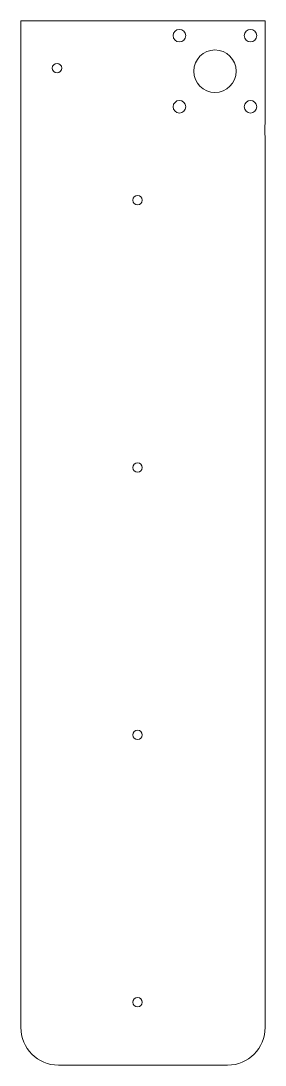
# Model space of a CAD drawing. Header units: millimetres. Extents: x 29 to 107, y -168 to 164.
import ezdxf

# ---------------------------------------------------------------- set-up
doc = ezdxf.new("R2010")
doc.units = ezdxf.units.MM

msp = doc.modelspace()

# ---------------------------------------------------------------- linework, layer by layer
at = {"color": 7, "linetype": 'Continuous', "lineweight": 15}
for p, q in [((106.97, 164.11), (29.1, 164.11)), ((29.1, 164.11), (29.1, -155.89)), ((106.97, 164.11), (106.97, 132.11)), ((106.97, 126.73), (106.97, -155.89)), ((41.1, -167.89), (94.97, -167.89))]:
    msp.add_line(p, q, dxfattribs=at)
for centre, radius in [((79.65, 159.42), 2), ((102.28, 159.42), 2), ((90.97, 148.11), 6.75), ((40.63, 149.11), 1.5), ((79.65, 136.8), 2), ((102.28, 136.8), 2), ((66.3, 107.11), 1.5), ((66.3, 22.11), 1.5), ((66.3, -62.89), 1.5), ((66.3, -147.89), 1.5)]:
    msp.add_circle(centre, radius, dxfattribs=at)
for centre, radius, start, end in [((154.91, 129.42), 48.02, 176.7872, 183.2128), ((41.1, -155.89), 12, 180, 270), ((94.97, -155.89), 12, 270, 0)]:
    msp.add_arc(centre, radius, start, end, dxfattribs=at)

doc.saveas('drawing.dxf')
